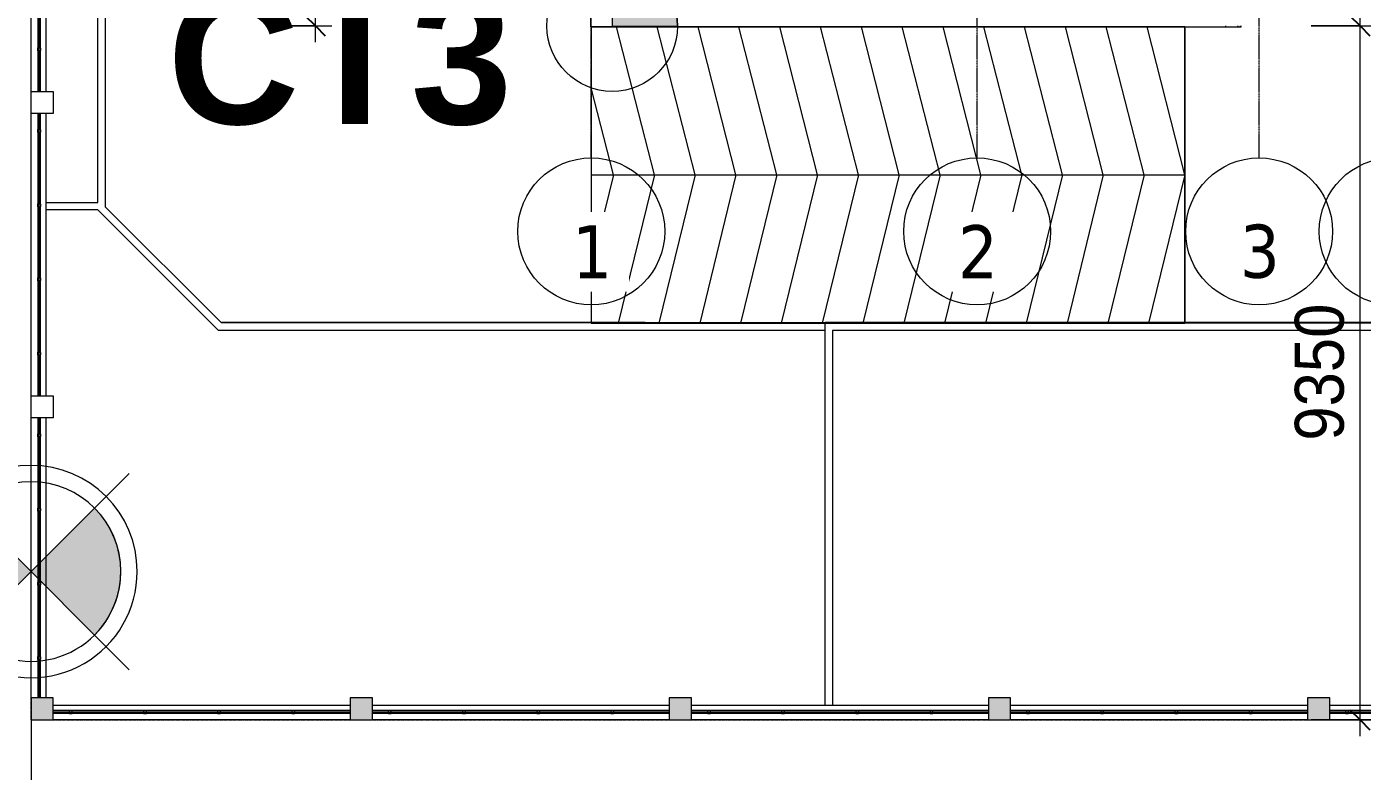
# Model space of a CAD drawing. Header units: millimetres. Extents: x 5356 to 209803, y -16346 to 109894.
# Drawn here: x 26045 to 44043, y 7197 to 17227 of the extents above; entities that cross this region are included whole.
import ezdxf

# ---------------------------------------------------------------- set-up
doc = ezdxf.new("R2010")
doc.units = ezdxf.units.MM
doc.linetypes.add('Double dash', pattern=[41.99999848517665, 12.00000007375544, -5.999999682284241, 5.999999682284241, -5.999999682284241, 5.999999682284241, -5.999999682284241])
doc.linetypes.add('Grid Line', pattern=[22.225, 12.7, -3.175, 3.175, -3.175])
for name, color, linetype, lineweight in [('A-ANNO-DIMS', 211, 'Continuous', 9), ('A-ANNO-DIMS-220', 211, 'Continuous', 9), ('A-ANNO-NOTE', 131, 'Continuous', 9), ('A-ANNO-NOTE-1', 131, 'Continuous', 18), ('A-DETL-THIN', 151, 'Continuous', 9), ('A-FLOR', 192, 'Continuous', 9), ('A-FLOR-HRAL', 11, 'Continuous', 9), ('A-WALL', 113, 'Continuous', 9), ('A-WALL-3', 113, 'Continuous', 18), ('A-WALL-PATT-3', 111, 'Continuous', 9), ('C-PROP-LINE', 91, 'Double dash', 18), ('S-COLS', 52, 'Continuous', 9), ('S-COLS-1', 254, 'Continuous', 5), ('S-COLS-4', 52, 'Continuous', 18), ('S-GRID-1', 1, 'Grid Line', 9), ('S-GRID-IDEN', 1, 'Continuous', 9)]:
    doc.layers.add(name, color=color, linetype=linetype, lineweight=lineweight)
doc.styles.add('Arial_2', font='arial_0.ttf', dxfattribs={"width": 0.9, "height": 659.9999999999999})
doc.styles.add('Arial_B', font='arialbd_0.ttf', dxfattribs={"height": 1760})
doc.styles.add('Tahoma_B', font='tahomabd_0.ttf', dxfattribs={"height": 714.9999999999993})
doc.dimstyles.new('1_Dim_chi_tiet_khu_đất_2', dxfattribs={"dimscale": 304.8, "dimtxt": 673.3712039716003, "dimasz": 0.8661417322834646, "dimexe": 0.7217847769028871, "dimexo": 0.0625, "dimgap": 0.07217847769028872, "dimtad": 1, "dimdec": 0, "dimrnd": 5, "dimzin": 0, "dimdsep": 46, "dimtxsty": 'Arial_2', "dimblk1": 'OBLIQUE', "dimblk2": 'OBLIQUE', "dimsah": 1, "dimcen": 0.09, "dimdle": 0.7217847769028871, "dimazin": 0, "dimtfac": 1, "dimtdec": 4, "dimtix": 1, "dimtmove": 0, "dimatfit": 3, "dimfxl": 2.165354330708662, "dimfxlon": 1, "dimtvp": 1, "dimtolj": 1, "dimtzin": 0, "dimarcsym": 2})
pattern_1 = [(180, (609.6, 0), (-1.592040838891559e-15, -13), []), (270, (609.6, 0), (76, 4.653657836759942e-15), [])]

# ---------------------------------------------------------------- blocks, each defined once
blk = doc.blocks.new('NBS_CLDPhysicalSecuritySystems_MtlMeshPnlFncngSym_CLDModsecSecurusS3_InfillPanel - NBS_CLDPhysicalSecuritySystems_MtlMeshPnlFncngSym_CLDModsecSecurusS2_InfillPanel-2369324-TKCS_MB ĐỊNH VỊ MỐC TỌA ĐỘ CÔNG TRÌNH')
at = {"layer": 'A-FLOR-HRAL'}
h = blk.add_hatch(dxfattribs=at)
h.set_pattern_fill('FP_6', color=256, style=0, pattern_type=2)
h.set_pattern_definition(pattern_1)
h.paths.add_polyline_path([(-5.197762220632285e-11, 5.999999999886017), (-5.197762220632285e-11, -6.000000000111254), (3799.99999999995, -6.000000000111254), (3799.99999999995, 5.999999999886017), (1716.167812395549, 5.999999999886017)])
for p, q in [((217.9999999999418, 26.9999999999159), (-5.197762220632285e-11, 26.9999999999159)), ((6.294165189046908e-12, 5.999999999963915), (3800.000000000009, 5.999999999963915)), ((214.0000000000067, 5.999999999992131), (214.0000000000071, 22.99999999998968)), ((254.0000000000057, 5.999999999992004), (214.0000000000067, 5.999999999992131)), ((218.0000000000071, 26.99999999998995), (250.0000000000058, 26.99999999998985)), ((1217.99999999994, 26.9999999999159), (249.9999999999432, 26.9999999999159)), ((254.0000000000058, 22.99999999998984), (254.0000000000057, 5.999999999992004)), ((1214.000000000007, 5.999999999989893), (1214.000000000007, 22.99999999998744)), ((1254.000000000006, 5.999999999989766), (1214.000000000007, 5.999999999989893)), ((1218.000000000007, 26.99999999998771), (1250.000000000006, 26.99999999998761)), ((2217.999999999946, 26.9999999999159), (1249.999999999941, 26.9999999999159)), ((1254.000000000006, 22.9999999999876), (1254.000000000006, 5.999999999989766)), ((2214.000000000006, 5.999999999992131), (2214.000000000007, 22.99999999998968)), ((2254.000000000005, 5.999999999992004), (2214.000000000006, 5.999999999992131)), ((2218.000000000007, 26.99999999998995), (2250.000000000005, 26.99999999998985)), ((3217.999999999944, 26.99999999992456), (2249.999999999948, 26.9999999999159)), ((2254.000000000005, 22.99999999998984), (2254.000000000005, 5.999999999992004)), ((3214.000000000006, 5.999999999992131), (3214.000000000007, 22.99999999998968)), ((3254.000000000005, 5.999999999992004), (3214.000000000006, 5.999999999992131)), ((3218.000000000007, 26.99999999998995), (3250.000000000005, 26.99999999998985)), ((3799.99999999995, 26.9999999999159), (3249.999999999945, 26.99999999992456)), ((3254.000000000005, 22.99999999998984), (3254.000000000005, 5.999999999992004)), ((3800.000000000009, -6.000000000036085), (6.497202775790357e-12, -6.000000000036085)), ((214.0000000000067, -11.00000000001003), (214.0000000000067, -6.00000000001004)), ((214.0000000000067, -6.00000000001004), (254.0000000000057, -6.000000000010167)), ((254.0000000000057, -11.00000000001016), (214.0000000000067, -11.00000000001003)), ((254.0000000000057, -6.000000000010167), (254.0000000000057, -11.00000000001016)), ((1214.000000000007, -11.00000000001227), (1214.000000000007, -6.000000000012277)), ((1214.000000000007, -6.000000000012277), (1254.000000000005, -6.000000000012404)), ((1254.000000000005, -11.0000000000124), (1214.000000000007, -11.00000000001227)), ((1254.000000000005, -6.000000000012404), (1254.000000000005, -11.0000000000124)), ((2214.000000000006, -11.00000000001003), (2214.000000000006, -6.00000000001004)), ((2214.000000000006, -6.00000000001004), (2254.000000000005, -6.000000000010167)), ((2254.000000000005, -11.00000000001016), (2214.000000000006, -11.00000000001003)), ((2254.000000000005, -6.000000000010167), (2254.000000000005, -11.00000000001016)), ((3214.000000000006, -11.00000000001003), (3214.000000000006, -6.00000000001004)), ((3214.000000000006, -6.00000000001004), (3254.000000000005, -6.000000000010167)), ((3254.000000000005, -11.00000000001016), (3214.000000000006, -11.00000000001003)), ((3254.000000000005, -6.000000000010167), (3254.000000000005, -11.00000000001016))]:
    blk.add_line(p, q, dxfattribs=at)
for centre, radius, start, end in [((218.0000000000071, 22.99999999998967), 3.999999999999995, 89.99999999999912, 179.9999999999999), ((250.0000000000058, 22.99999999998985), 4.000000000000007, 5.088887490341627e-14, 89.9999999999993), ((1218.000000000007, 22.99999999998743), 3.999999999999997, 89.99999999999994, 179.9999999999999), ((1250.000000000006, 22.99999999998761), 3.999999999999979, 4.007498898644031e-13, 89.9999999999997), ((2218.000000000007, 22.99999999998967), 3.999999999999995, 89.99999999999993, 179.9999999999999), ((2250.000000000005, 22.99999999998985), 3.999999999999979, 4.579998741307465e-13, 89.9999999999997), ((3218.000000000007, 22.99999999998967), 3.999999999999995, 89.99999999999993, 179.9999999999999), ((3250.000000000005, 22.99999999998985), 3.999999999999999, 4.579998741307465e-13, 89.9999999999997)]:
    blk.add_arc(centre, radius, start, end, dxfattribs=at)
blk = doc.blocks.new('NBS_CLDPhysicalSecuritySystems_MtlMeshPnlFncngSym_CLDModsecSecurusS3_InfillPanel - NBS_CLDPhysicalSecuritySystems_MtlMeshPnlFncngSym_CLDModsecSecurusS2_InfillPanel-2369388-TKCS_MB ĐỊNH VỊ MỐC TỌA ĐỘ CÔNG TRÌNH')
at = {"layer": 'A-FLOR-HRAL'}
h = blk.add_hatch(dxfattribs=at)
h.set_pattern_fill('FP_6', color=256, style=0, pattern_type=2)
h.set_pattern_definition(pattern_1)
h.paths.add_polyline_path([(3768.108593025436, 5.999999999989973), (0, 5.999999999989973), (0, -6.000000000011631), (3768.108593025436, -6.000000000011631)])
for p, q in [((218.0000000000024, 27.00000000001552), (0, 27.00000000001552)), ((6.294165189046908e-12, 5.999999999963915), (3768.108593025428, 5.999999999963915)), ((214.0000000000067, 5.999999999992131), (214.0000000000071, 22.99999999998968)), ((254.0000000000057, 5.999999999992004), (214.0000000000067, 5.999999999992131)), ((218.0000000000071, 26.99999999998995), (250.0000000000058, 26.99999999998985)), ((1218, 27.00000000001985), (249.9999999999951, 27.00000000001552)), ((254.0000000000058, 22.99999999998984), (254.0000000000057, 5.999999999992004)), ((1214.000000000007, 5.999999999989893), (1214.000000000007, 22.99999999998744)), ((1254.000000000006, 5.999999999989766), (1214.000000000007, 5.999999999989893)), ((1218.000000000007, 26.99999999998771), (1250.000000000006, 26.99999999998761)), ((2217.999999999998, 27.00000000001552), (1249.999999999993, 27.00000000001985)), ((1254.000000000006, 22.9999999999876), (1254.000000000006, 5.999999999989766)), ((2214.000000000006, 5.999999999992131), (2214.000000000007, 22.99999999998968)), ((2254.000000000005, 5.999999999992004), (2214.000000000006, 5.999999999992131)), ((2218.000000000007, 26.99999999998995), (2250.000000000005, 26.99999999998985)), ((3218.000000000014, 27.00000000001552), (2250.000000000008, 27.00000000001552)), ((2254.000000000005, 22.99999999998984), (2254.000000000005, 5.999999999992004)), ((3214.000000000006, 5.999999999992131), (3214.000000000007, 22.99999999998968)), ((3254.000000000005, 5.999999999992004), (3214.000000000006, 5.999999999992131)), ((3218.000000000007, 26.99999999998995), (3250.000000000005, 26.99999999998985)), ((3768.108593025418, 27.00000000001552), (3250.000000000006, 27.00000000001552)), ((3254.000000000005, 22.99999999998984), (3254.000000000005, 5.999999999992004)), ((3768.108593025428, -6.000000000036085), (6.497202775790357e-12, -6.000000000036085)), ((214.0000000000067, -11.00000000001003), (214.0000000000067, -6.00000000001004)), ((214.0000000000067, -6.00000000001004), (254.0000000000057, -6.000000000010167)), ((254.0000000000057, -11.00000000001016), (214.0000000000067, -11.00000000001003)), ((254.0000000000057, -6.000000000010167), (254.0000000000057, -11.00000000001016)), ((1214.000000000007, -11.00000000001227), (1214.000000000007, -6.000000000012277)), ((1214.000000000007, -6.000000000012277), (1254.000000000005, -6.000000000012404)), ((1254.000000000005, -11.0000000000124), (1214.000000000007, -11.00000000001227)), ((1254.000000000005, -6.000000000012404), (1254.000000000005, -11.0000000000124)), ((2214.000000000006, -11.00000000001003), (2214.000000000006, -6.00000000001004)), ((2214.000000000006, -6.00000000001004), (2254.000000000005, -6.000000000010167)), ((2254.000000000005, -11.00000000001016), (2214.000000000006, -11.00000000001003)), ((2254.000000000005, -6.000000000010167), (2254.000000000005, -11.00000000001016)), ((3214.000000000006, -11.00000000001003), (3214.000000000006, -6.00000000001004)), ((3214.000000000006, -6.00000000001004), (3254.000000000005, -6.000000000010167)), ((3254.000000000005, -11.00000000001016), (3214.000000000006, -11.00000000001003)), ((3254.000000000005, -6.000000000010167), (3254.000000000005, -11.00000000001016))]:
    blk.add_line(p, q, dxfattribs=at)
for centre, radius, start, end in [((218.0000000000071, 22.99999999998967), 3.999999999999995, 89.99999999999912, 179.9999999999999), ((250.0000000000058, 22.99999999998985), 4.000000000000007, 5.088887490341627e-14, 89.9999999999993), ((1218.000000000007, 22.99999999998743), 3.999999999999997, 89.99999999999994, 179.9999999999999), ((1250.000000000006, 22.99999999998761), 3.999999999999979, 4.007498898644031e-13, 89.9999999999997), ((2218.000000000007, 22.99999999998967), 3.999999999999995, 89.99999999999993, 179.9999999999999), ((2250.000000000005, 22.99999999998985), 3.999999999999979, 4.579998741307465e-13, 89.9999999999997), ((3218.000000000007, 22.99999999998967), 3.999999999999995, 89.99999999999993, 179.9999999999999), ((3250.000000000005, 22.99999999998985), 3.999999999999999, 4.579998741307465e-13, 89.9999999999997)]:
    blk.add_arc(centre, radius, start, end, dxfattribs=at)
blk = doc.blocks.new('NBS_CLDPhysicalSecuritySystems_MtlMeshPnlFncngSym_CLDModsecSecurusS3_InfillPanel - NBS_CLDPhysicalSecuritySystems_MtlMeshPnlFncngSym_CLDModsecSecurusS2_InfillPanel-2369396-TKCS_MB ĐỊNH VỊ MỐC TỌA ĐỘ CÔNG TRÌNH')
at = {"layer": 'A-FLOR-HRAL'}
for p, q in [((218.0000000000327, 27.00000000001119), (3.898321665474214e-11, 27.00000000001119)), ((3999.999999999998, 5.999999999974713), (6.497202775790357e-12, 5.999999999974713)), ((214.0000000000071, 22.99999999998967), (214.0000000000067, 5.999999999992128)), ((250.0000000000058, 26.99999999998984), (218.0000000000072, 26.99999999998967)), ((1218.000000000035, 27.00000000001119), (250.0000000000341, 27.00000000001119)), ((254.0000000000057, 5.999999999992001), (254.0000000000058, 22.99999999998981)), ((1214.000000000007, 22.99999999998744), (1214.000000000007, 5.999999999989893)), ((1250.000000000006, 26.99999999998761), (1218.000000000007, 26.99999999998743)), ((2218.000000000033, 26.99999999997653), (1250.000000000036, 27.00000000001119)), ((1254.000000000006, 5.999999999989765), (1254.000000000006, 22.99999999998758)), ((2214.000000000007, 22.99999999998967), (2214.000000000006, 5.999999999992128)), ((2250.000000000005, 26.99999999998984), (2218.000000000007, 26.99999999998967)), ((3218.00000000004, 26.99999999999386), (2250.000000000034, 26.99999999997653)), ((2254.000000000005, 5.999999999992001), (2254.000000000005, 22.99999999998981)), ((3214.000000000007, 22.99999999998967), (3214.000000000007, 5.999999999992128)), ((3250.000000000005, 26.99999999998984), (3218.000000000007, 26.99999999998967)), ((4000.00000000003, 26.99999999999386), (3250.000000000036, 26.99999999999386)), ((3254.000000000006, 5.999999999992001), (3254.000000000006, 22.99999999998981)), ((6.294165189046908e-12, -6.000000000025288), (3999.999999999998, -6.000000000025288)), ((214.0000000000067, -6.000000000010042), (214.0000000000067, -11.00000000001003)), ((214.0000000000067, -11.00000000001003), (254.0000000000057, -11.00000000001016)), ((254.0000000000057, -11.00000000001016), (254.0000000000057, -6.000000000010169)), ((1214.000000000007, -6.000000000012279), (1214.000000000007, -11.00000000001227)), ((1214.000000000007, -11.00000000001227), (1254.000000000006, -11.0000000000124)), ((1254.000000000006, -11.0000000000124), (1254.000000000006, -6.000000000012405)), ((2214.000000000006, -6.000000000010042), (2214.000000000006, -11.00000000001003)), ((2214.000000000006, -11.00000000001003), (2254.000000000005, -11.00000000001016)), ((2254.000000000005, -11.00000000001016), (2254.000000000005, -6.000000000010169)), ((3214.000000000007, -6.000000000010042), (3214.000000000007, -11.00000000001003)), ((3214.000000000007, -11.00000000001003), (3254.000000000005, -11.00000000001016)), ((3254.000000000005, -11.00000000001016), (3254.000000000005, -6.000000000010169))]:
    blk.add_line(p, q, dxfattribs=at)
for centre, radius, start, end in [((218.0000000000071, 22.99999999998967), 4.000000000000012, 89.99999999999895, 179.9999999999994), ((250.0000000000058, 22.99999999998985), 4, 359.9999999999992, 89.99999999999919), ((1218.000000000007, 22.99999999998743), 3.999999999999971, 89.99999999999959, 180), ((1250.000000000006, 22.99999999998761), 3.999999999999984, 359.9999999999994, 89.99999999999977), ((2218.000000000007, 22.99999999998967), 3.999999999999969, 89.99999999999957, 180), ((2250.000000000005, 22.99999999998985), 3.999999999999986, 359.9999999999994, 89.9999999999998), ((3218.000000000007, 22.99999999998967), 3.999999999999969, 89.99999999999957, 180), ((3250.000000000005, 22.99999999998985), 3.999999999999999, 359.9999999999994, 89.9999999999998)]:
    blk.add_arc(centre, radius, start, end, dxfattribs=at)
blk = doc.blocks.new('Family - ___-1476882-TKCS_MB ĐỊNH VỊ MỐC TỌA ĐỘ CÔNG TRÌNH')
at = {"layer": 'C-PROP-LINE'}
for q in [(26103.5008400878, 77418.22802920932), (134801.4850712342, 7888.228027698367)]:
    blk.add_line((26103.5008400878, 7888.228027698367), q, dxfattribs=at)
blk = doc.blocks.new('Grid - M_Grid Head - Circle-353313-TKCS_MB ĐỊNH VỊ MỐC TỌA ĐỘ CÔNG TRÌNH')
at = {"layer": 'S-GRID-IDEN'}
blk.add_circle((0, 0), 4.500000000000004, dxfattribs=at)
blk = doc.blocks.new('SSA-CLH-COORDINATE POINT - Site-1604544-TKCS_MB ĐỊNH VỊ MỐC TỌA ĐỘ CÔNG TRÌNH')
at = {"layer": 'A-ANNO-NOTE'}
h = blk.add_hatch(color=256, dxfattribs=at)
edge = h.paths.add_edge_path()
edge.add_line((6.667328468201193e-18, -1.057487430955462e-15), (6.474179488973105e-15, -4))
edge.add_arc((1.064154759423663e-15, 1.057487430955462e-15), 4.000000000000005, 180.0000000000005, 270.00000000000017, ccw=False)
edge.add_line((-4, -1.412323317538509e-14), (0, -1.050820102487237e-15))
for p, q in [((0, -1.050820102487237e-15), (-4, -1.412323317538509e-14)), ((6.474179488973105e-15, -4), (6.667328468201193e-18, -1.057487430955462e-15))]:
    blk.add_line(p, q, dxfattribs=at)
blk.add_arc((1.064154759423663e-15, 1.057487430955462e-15), 4.000000000000005, 180.0000000000001, 269.9999999999998, dxfattribs=at)
at = {"layer": 'A-ANNO-NOTE-1'}
blk.add_circle((0, 0), 3.999999999999997, dxfattribs=at)
blk = doc.blocks.new('HDNDCT_DIEM DINH VI NHO - HDNDCT_DIEM DINH VI NHO-1604829-TKCS_MB ĐỊNH VỊ MỐC TỌA ĐỘ CÔNG TRÌNH')
at = {"layer": 'A-ANNO-NOTE'}
h = blk.add_hatch(color=256, dxfattribs=at)
edge = h.paths.add_edge_path()
edge.add_line((-3.889087296526014, 3.889087296526007), (8.881784197001252e-16, -2.220446049250313e-15))
edge.add_line((1.057487430955462e-15, 0), (-3.889087296526007, -3.889087296526013))
edge.add_arc((1.586231146433193e-15, 0), 5.500000000000006, 135.0000000000007, 225.0000000000001, ccw=False)
h = blk.add_hatch(color=256, dxfattribs=at)
edge = h.paths.add_edge_path()
edge.add_arc((-5.287437154777308e-16, 5.287437154777308e-16), 5.500000000000004, -44.99999999999977, 45.000000000000284, ccw=False)
edge.add_line((3.889087296526008, -3.889087296526015), (0, 0))
edge.add_line((-1.057487430955462e-15, -2.114974861910923e-15), (3.889087296526014, 3.889087296526007))
for p, q in [((-6.010407640085661, 6.01040764008565), (6.010407640085664, -6.010407640085654)), ((-6.010407640085649, -6.01040764008566), (6.010407640085651, 6.010407640085662)), ((1.057487430955462e-15, -2.114974861910923e-15), (-3.889087296526014, 3.889087296526007)), ((3.889087296526014, 3.889087296526007), (-1.057487430955462e-15, -2.114974861910923e-15)), ((-3.889087296526007, -3.889087296526013), (1.057487430955462e-15, 0)), ((0, 0), (3.889087296526008, -3.889087296526015))]:
    blk.add_line(p, q, dxfattribs=at)
for centre, radius, start, end in [((0, 2.356094354837881e-16), 6.500000000000006, 359.9999999999985, 179.999999999999), ((0, 2.356094354837881e-16), 5.500000000000005, 359.9999999999989, 179.9999999999993), ((1.586231146433193e-15, 0), 5.500000000000006, 135.0000000000004, 224.9999999999997), ((-5.287437154777308e-16, 5.287437154777308e-16), 5.500000000000004, 314.9999999999999, 44.99999999999999), ((0, -2.931342799939427e-16), 6.500000000000005, 179.9999999999994, 359.9999999999985), ((0, -2.931342799939427e-16), 5.500000000000005, 179.9999999999997, 359.9999999999989)]:
    blk.add_arc(centre, radius, start, end, dxfattribs=at)
blk = doc.blocks.new('DIMBLOCK8-TKCS_MB ĐỊNH VỊ MỐC TỌA ĐỘ CÔNG TRÌNH')
at = {"layer": 'A-ANNO-DIMS-220', "lineweight": 25}
for p, q in [((29934.83285710286, 78236.93603804545), (29802.83285710286, 78368.93603804545)), ((29934.83285710286, 78236.93603804545), (30066.83285710286, 78104.93603804545)), ((29934.83285710266, 17236.93603804542), (29802.83285710266, 17368.93603804542)), ((29934.83285710266, 17236.93603804542), (30066.83285710267, 17104.93603804542))]:
    blk.add_line(p, q, dxfattribs=at)
at = {"layer": 'A-ANNO-DIMS-220'}
for p, q in [((29934.83285710266, 17016.93603804542), (29934.83285710286, 78456.93603804545)), ((29274.83285710286, 78236.93603804545), (30154.83285710286, 78236.93603804545)), ((29934.83285710286, 78236.93603804545), (29274.83285710286, 78236.93603804545)), ((29274.83285710267, 17236.93603804542), (30154.83285710266, 17236.93603804542)), ((29934.83285710267, 17236.93603804542), (29274.83285710267, 17236.93603804542))]:
    blk.add_line(p, q, dxfattribs=at)
at = {"layer": 'A-ANNO-DIMS-220', "color": 0, "insert": (29056.00127440338, 46597.3847697858), "char_height": 659.9999999999999, "width": 2734.923043823115, "attachment_point": 1, "rotation": 90, "line_spacing_factor": 0.9417779076525878, "style": 'Arial_2'}
blk.add_mtext('61000', dxfattribs=at)
blk = doc.blocks.new('_Oblique')
at = {"color": 0, "linetype": 'ByBlock', "lineweight": -2}
blk.add_line((-0.5, -0.5), (0.5, 0.5), dxfattribs=at)
blk = doc.blocks.new('DIMBLOCK32-TKCS_MB ĐỊNH VỊ MỐC TỌA ĐỘ CÔNG TRÌNH')
at = {"layer": 'A-ANNO-DIMS-220', "lineweight": 25}
for p, q in [((44012.12412511055, 17236.93603804537), (43880.12412511055, 17368.93603804537)), ((44012.12412511055, 17236.93603804537), (44144.12412511054, 17104.93603804537)), ((44012.12412511052, 7888.228027698368), (43880.12412511052, 8020.228027698368)), ((44012.12412511052, 7888.228027698368), (44144.12412511051, 7756.228027698367))]:
    blk.add_line(p, q, dxfattribs=at)
at = {"layer": 'A-ANNO-DIMS-220'}
for p, q in [((44012.12412511052, 7668.228027698367), (44012.12412511055, 17456.93603804537)), ((43352.12412511055, 17236.93603804537), (44232.12412511055, 17236.93603804537)), ((44012.12412511055, 17236.93603804537), (43352.12412511055, 17236.93603804538)), ((43352.12412511052, 7888.228027698368), (44232.12412511052, 7888.228027698368)), ((44012.12412511052, 7888.228027698367), (43352.12412511052, 7888.228027698371))]:
    blk.add_line(p, q, dxfattribs=at)
at = {"layer": 'A-ANNO-DIMS-220', "color": 0, "insert": (43133.29254241115, 11650.94101826416), "char_height": 659.9999999999999, "width": 2187.938435058492, "attachment_point": 1, "rotation": 90, "line_spacing_factor": 0.9417779076525878, "style": 'Arial_2'}
blk.add_mtext('9350', dxfattribs=at)

msp = doc.modelspace()

# ---------------------------------------------------------------- hatches: boundary and pattern name
at = {"layer": 'A-WALL-PATT-3'}
h = msp.add_hatch(dxfattribs=at)
h.set_pattern_fill('FP_1', color=256, style=0, pattern_type=2)
h.set_pattern_definition([(45, (0, 0), (-124.4507934888324, 124.4507934888324), [])])
h.paths.add_polyline_path([(42402.56428701607, 17226.93603804469), (42402.56428701607, 17236.93603804471), (42202.56428701604, 17236.93603804471), (42202.56428701612, 17226.93603804469)])
h.paths.add_polyline_path([(42402.56428701607, 17436.93603804544), (42402.56428701607, 20336.93603804672), (42202.56428701612, 20336.93603804672), (42202.56428701604, 17436.93603804544)])
at = {"layer": 'S-COLS-1'}
for points in [[(26103.50084008781, 7888.228029598339), (26403.50084008781, 7888.228029598339), (26403.50084008781, 8188.228029598341), (26103.50084008781, 8188.228029598341)], [(30403.50084008781, 7888.228029522227), (30703.50084008781, 7888.228029522227), (30703.50084008781, 8188.228029522245), (30403.50084008781, 8188.228029522245)], [(34703.5008400878, 7888.228029446201), (35003.50084008781, 7888.228029446201), (35003.50084008781, 8188.228029446203), (34703.5008400878, 8188.228029446203)], [(39248.61005843413, 7888.228029370123), (39303.50084008781, 7888.228029370123), (39303.50084008781, 8188.228029370124), (39003.5008400878, 8188.228029370124), (39003.5008400878, 7888.228029370123)], [(43303.50084008781, 7888.228029370123), (43603.5008400878, 7888.228029370123), (43603.5008400878, 8188.228029370124), (43303.50084008781, 8188.228029370124)]]:
    msp.add_hatch(color=256, dxfattribs=at).paths.add_polyline_path(points)

# ---------------------------------------------------------------- linework, layer by layer
at = {"layer": 'A-DETL-THIN'}
for p, q in [((33652.5642870163, 17226.93603804469), (33652.56428701631, 13231.6041574676)), ((41652.56428701626, 17226.93603804473), (33652.5642870163, 17226.93603804469)), ((34502.56428701633, 15231.60415746735), (33992.53910892986, 17226.93603804469)), ((35052.56428701632, 15231.60415746735), (34542.53910892986, 17226.9360380447)), ((35602.56428701632, 15231.60415746735), (35092.53910892986, 17226.9360380447)), ((36152.56428701631, 15231.60415746735), (35642.53910892985, 17226.9360380447)), ((36702.56428701631, 15231.60415746735), (36192.53910892984, 17226.9360380447)), ((37252.5642870163, 15231.60415746735), (36742.53910892984, 17226.9360380447)), ((37802.5642870163, 15231.60415746735), (37292.53910892984, 17226.93603804471)), ((38352.56428701629, 15231.60415746735), (37842.53910892983, 17226.93603804471)), ((38902.56428701629, 15231.60415746735), (38392.53910892983, 17226.93603804471)), ((39452.56428701629, 15231.60415746735), (38942.53910892983, 17226.93603804471)), ((40002.56428701628, 15231.60415746735), (39492.53910892982, 17226.93603804472)), ((40552.56428701628, 15231.60415746735), (40042.53910892982, 17226.93603804472)), ((41102.56428701628, 15231.60415746735), (40592.53910892981, 17226.93603804472)), ((41652.56428701628, 15231.60415746735), (41142.53910892981, 17226.93603804473)), ((41652.56428701628, 13231.60415746764), (41652.56428701626, 17226.93603804473)), ((33952.56428701634, 15231.60415746735), (33652.5642870163, 16405.27085058851)), ((33652.56428701631, 15231.60415746734), (41652.56428701627, 15231.60415746735)), ((33952.56428701634, 15231.60415746735), (33652.56428701631, 14004.06205973485)), ((34502.56428701633, 15231.60415746735), (34013.78267935637, 13231.6041574676)), ((35052.56428701632, 15231.60415746735), (34563.78267935636, 13231.6041574676)), ((35602.56428701632, 15231.60415746735), (35113.78267935636, 13231.60415746761)), ((36152.56428701631, 15231.60415746735), (35663.78267935635, 13231.60415746761)), ((36702.56428701631, 15231.60415746735), (36213.78267935634, 13231.60415746761)), ((37252.5642870163, 15231.60415746735), (36763.78267935634, 13231.60415746761)), ((37802.5642870163, 15231.60415746735), (37313.78267935634, 13231.60415746762)), ((38352.56428701629, 15231.60415746735), (37863.78267935634, 13231.60415746762)), ((38902.56428701629, 15231.60415746735), (38413.78267935634, 13231.60415746762)), ((39452.56428701629, 15231.60415746735), (38963.78267935634, 13231.60415746762)), ((40002.56428701628, 15231.60415746735), (39513.78267935634, 13231.60415746763)), ((40552.56428701628, 15231.60415746735), (40063.78267935633, 13231.60415746763)), ((41102.56428701628, 15231.60415746735), (40613.78267935633, 13231.60415746763)), ((41652.56428701628, 15231.60415746735), (41163.78267935632, 13231.60415746763)), ((33652.56428701631, 13231.6041574676), (41652.56428701628, 13231.60415746764))]:
    msp.add_line(p, q, dxfattribs=at)
at = {"layer": 'A-FLOR'}
for p, q in [((33652.56428701627, 17226.93603804472), (33652.56428701627, 13246.93603804514)), ((41652.56428701628, 17226.93603804466), (41652.56428701627, 13246.93603804515)), ((36802.56428701609, 13236.93603804515), (34379.83701428899, 13236.93603804515)), ((26103.5008400878, 7888.228029575348), (26103.5008400878, -7352.034203276299))]:
    msp.add_line(p, q, dxfattribs=at)
at = {"layer": 'A-WALL'}
for p, q in [((27003.50084008779, 14861.16289842129), (27003.50084008779, 40386.33662262374)), ((27103.50084008779, 40386.33662262374), (27103.50084008779, 14802.5842546586)), ((26103.5008400878, 16356.33662262375), (26103.5008400878, 20156.33662262375)), ((26303.5008400878, 20156.33662262375), (26303.5008400878, 16356.33662262375)), ((42202.56428701607, 17226.93603804466), (42202.56428701601, 17236.93603804469)), ((42402.56428701603, 17226.93603804466), (42402.56428701603, 17236.93603804469)), ((26103.5008400878, 12256.33662262375), (26103.5008400878, 16056.33662262374)), ((26303.5008400878, 16056.33662262375), (26303.5008400878, 12256.33662262375)), ((26303.5008400878, 14861.16289842129), (27003.50084008779, 14861.16289842129)), ((27003.50084008779, 14761.16289842129), (26303.5008400878, 14761.16289842129)), ((28627.72770046393, 13136.93603804514), (27003.50084008779, 14761.16289842129)), ((27103.50084008779, 14802.5842546586), (28669.14905670123, 13236.93603804514)), ((34379.837014289, 13236.93603804514), (28669.14905670123, 13236.93603804514)), ((28673.29119232497, 13246.93603804514), (34379.83701428899, 13246.93603804514)), ((36802.56428701609, 8088.228029409029), (36802.56428701609, 13246.93603804517)), ((36802.56428701609, 13246.93603804517), (44912.56428701609, 13246.93603804514)), ((36802.56428701609, 13236.93603804517), (44902.5642870161, 13236.93603804514)), ((36802.56428701609, 13136.93603804514), (28627.72770046393, 13136.93603804514)), ((44802.56428701609, 13136.93603804514), (36902.5642870161, 13136.93603804517)), ((36902.56428701609, 13136.93603804517), (36902.56428701609, 8088.228029407259)), ((26103.5008400878, 8188.228029598319), (26103.5008400878, 11956.33662262375)), ((26303.5008400878, 11956.33662262375), (26303.5008400878, 8188.228029598319)), ((26403.50084008777, 8088.22802959301), (30403.50084008777, 8088.228029522241)), ((30703.50084008777, 8088.228029516933), (34703.50084008778, 8088.228029446165)), ((35003.50084008777, 8088.228029440857), (39003.50084008778, 8088.22802937009)), ((39303.50084008778, 8088.228029364781), (43303.50084008777, 8088.228029294013)), ((43603.50084008776, 8088.228029288705), (47603.50084008778, 8088.228029217937)), ((30403.50084008778, 7888.228029522241), (26403.50084008777, 7888.22802959301)), ((34703.50084008778, 7888.228029446165), (30703.50084008777, 7888.228029516933)), ((39003.50084008779, 7888.22802937009), (35003.50084008778, 7888.228029440857)), ((43303.50084008777, 7888.228029294013), (39303.50084008778, 7888.228029364781)), ((47603.50084008778, 7888.228029217937), (43603.50084008777, 7888.228029288705))]:
    msp.add_line(p, q, dxfattribs=at)
at = {"layer": 'A-WALL-3'}
for p, q in [((33642.56428701636, 17596.93603804468), (33642.56428701636, 17226.93603804473)), ((33642.56428701636, 17226.93603804473), (42412.63561799367, 17226.93603804466)), ((42412.63561799367, 17226.93603804466), (42412.63561799367, 17236.93603804469))]:
    msp.add_line(p, q, dxfattribs=at)
at = {"layer": 'S-COLS'}
for p, q in [((26103.50084008779, 16056.33662262375), (26103.50084008779, 16356.33662262375)), ((26103.50084008779, 16356.33662262375), (26403.50084008779, 16356.33662262375)), ((26403.50084008779, 16356.33662262375), (26403.50084008779, 16056.33662262375)), ((26403.50084008779, 16056.33662262375), (26103.50084008779, 16056.33662262375)), ((26103.50084008778, 11956.33662262375), (26103.50084008778, 12256.33662262375)), ((26103.50084008778, 12256.33662262375), (26403.50084008778, 12256.33662262375)), ((26403.50084008778, 12256.33662262375), (26403.50084008778, 11956.33662262375)), ((26403.50084008778, 11956.33662262375), (26103.50084008778, 11956.33662262375))]:
    msp.add_line(p, q, dxfattribs=at)
at = {"layer": 'S-COLS-4'}
for p, q in [((26403.50084008778, 8188.228029598324), (26103.50084008778, 8188.228029598324)), ((26103.50084008778, 8188.228029598324), (26103.50084008778, 7888.228029598322)), ((26403.50084008778, 7888.228029598322), (26403.50084008778, 8188.228029598324)), ((30703.50084008777, 8188.228029522228), (30403.50084008777, 8188.228029522228)), ((30403.50084008777, 8188.228029522228), (30403.50084008777, 7888.228029522227)), ((30703.50084008777, 7888.228029522227), (30703.50084008777, 8188.228029522228)), ((35003.50084008777, 8188.228029446203), (34703.50084008777, 8188.228029446203)), ((34703.50084008777, 8188.228029446203), (34703.50084008777, 7888.228029446201)), ((35003.50084008777, 7888.228029446201), (35003.50084008777, 8188.228029446203)), ((39303.50084008776, 8188.228029370107), (39003.50084008776, 8188.228029370107)), ((39003.50084008776, 8188.228029370107), (39003.50084008776, 7888.228029370106)), ((39303.50084008776, 7888.228029370106), (39303.50084008776, 8188.228029370107)), ((43603.50084008776, 8188.228029370107), (43303.50084008776, 8188.228029370107)), ((43303.50084008776, 8188.228029370107), (43303.50084008776, 7888.228029370106)), ((43603.50084008776, 7888.228029370106), (43603.50084008776, 8188.228029370107)), ((26103.50084008778, 7888.228029598322), (26403.50084008778, 7888.228029598322)), ((30403.50084008777, 7888.228029522227), (30703.50084008777, 7888.228029522227)), ((34703.50084008777, 7888.228029446201), (35003.50084008777, 7888.228029446201)), ((39003.50084008776, 7888.228029370106), (39303.50084008776, 7888.228029370106)), ((43303.50084008776, 7888.228029370106), (43603.50084008776, 7888.228029370106))]:
    msp.add_line(p, q, dxfattribs=at)
at = {"layer": 'S-GRID-1'}
for p, q in [((33652.56428701627, 15460.60739034458), (33652.56428701628, 20960.60739034458)), ((38852.56428701626, 15460.60739034457), (38852.56428701627, 20960.60739034457)), ((42652.56428701628, 15460.60739034456), (42652.56428701628, 20960.60739034456))]:
    msp.add_line(p, q, dxfattribs=at)

# ---------------------------------------------------------------- block references
at = {"layer": 'A-ANNO-NOTE', "xscale": 220, "yscale": 220, "zscale": 220, "rotation": 180}
for name, p in [('SSA-CLH-COORDINATE POINT - Site-1604544-TKCS_MB ĐỊNH VỊ MỐC TỌA ĐỘ CÔNG TRÌNH', (33935.31101697796, 17235.31038482558)), ('HDNDCT_DIEM DINH VI NHO - HDNDCT_DIEM DINH VI NHO-1604829-TKCS_MB ĐỊNH VỊ MỐC TỌA ĐỘ CÔNG TRÌNH', (26103.5008400878, 9888.228029598316))]:
    msp.add_blockref(name, p, dxfattribs=at)
at = {"layer": 'A-FLOR-HRAL'}
for name, p, rotation in [('NBS_CLDPhysicalSecuritySystems_MtlMeshPnlFncngSym_CLDModsecSecurusS3_InfillPanel - NBS_CLDPhysicalSecuritySystems_MtlMeshPnlFncngSym_CLDModsecSecurusS2_InfillPanel-2369324-TKCS_MB ĐỊNH VỊ MỐC TỌA ĐỘ CÔNG TRÌNH', (26203.50084008781, 20156.33662262375), 269.9999999999999), ('NBS_CLDPhysicalSecuritySystems_MtlMeshPnlFncngSym_CLDModsecSecurusS3_InfillPanel - NBS_CLDPhysicalSecuritySystems_MtlMeshPnlFncngSym_CLDModsecSecurusS2_InfillPanel-2369324-TKCS_MB ĐỊNH VỊ MỐC TỌA ĐỘ CÔNG TRÌNH', (26203.50084008781, 16056.33662262376), 269.9999999999999), ('NBS_CLDPhysicalSecuritySystems_MtlMeshPnlFncngSym_CLDModsecSecurusS3_InfillPanel - NBS_CLDPhysicalSecuritySystems_MtlMeshPnlFncngSym_CLDModsecSecurusS2_InfillPanel-2369388-TKCS_MB ĐỊNH VỊ MỐC TỌA ĐỘ CÔNG TRÌNH', (26203.50084008781, 11956.33662262376), 269.9999999999998)]:
    msp.add_blockref(name, p, dxfattribs=dict(at, rotation=rotation))
for p in [(26403.50084008778, 7988.22802959302), (30703.50084008777, 7988.228029516946), (35003.50084008777, 7988.228029440868), (39303.50084008777, 7988.228029364795), (43603.50084008778, 7988.228029288716)]:
    msp.add_blockref('NBS_CLDPhysicalSecuritySystems_MtlMeshPnlFncngSym_CLDModsecSecurusS3_InfillPanel - NBS_CLDPhysicalSecuritySystems_MtlMeshPnlFncngSym_CLDModsecSecurusS2_InfillPanel-2369396-TKCS_MB ĐỊNH VỊ MỐC TỌA ĐỘ CÔNG TRÌNH', p, dxfattribs=at)
at = {"layer": 'C-PROP-LINE'}
msp.add_blockref('Family - ___-1476882-TKCS_MB ĐỊNH VỊ MỐC TỌA ĐỘ CÔNG TRÌNH', (0, 0), dxfattribs=at)
at = {"layer": 'S-GRID-IDEN', "xscale": 219.9999999999998, "yscale": 219.9999999999998, "zscale": 219.9999999999998}
for p in [(33652.56428701624, 14470.60739034457), (38852.56428701623, 14470.60739034456), (42652.56428701624, 14470.60739034455), (44452.56428701623, 14470.60739034455)]:
    msp.add_blockref('Grid - M_Grid Head - Circle-353313-TKCS_MB ĐỊNH VỊ MỐC TỌA ĐỘ CÔNG TRÌNH', p, dxfattribs=at)

# ---------------------------------------------------------------- next in the draw order: texts
at = {"layer": 'A-ANNO-NOTE', "insert": (32586.90084008779, 16781.64626444791), "char_height": 1760, "width": 4613.399999999999, "attachment_point": 6, "line_spacing_factor": 0.9364389825664475, "style": 'Arial_B', "bg_fill": 3, "box_fill_scale": 1.25, "bg_fill_color": 256, "bg_fill_true_color": 13158600, "bg_fill_transparency": 0}
msp.add_mtext('\\pt2794,5588,8382,11176,13970,16764,19558,22352,25146,27940,30734,33528,36322,39116,41910,44704,47498,50292,53086,55880,58674,61468,64262,67056,69850,72644,75438,78232,81026,83820,86614,89408;CT3', dxfattribs=at)
at = {"layer": 'S-GRID-IDEN', "char_height": 714.9999999999993, "width": 640.1999999999995, "attachment_point": 5, "line_spacing_factor": 0.9961289014997974, "style": 'Tahoma_B', "bg_fill": 3, "box_fill_scale": 1.25, "bg_fill_color": 256, "bg_fill_true_color": 13158600, "bg_fill_transparency": 0}
for s, insert in [('\\pt2793.99835,5587.9967,8382.0022,11176.00055,13969.9989,16763.99725,19558.00275,22352.0011,25145.99945,27939.9978,30734.0033,33528.00165,36322,39115.99835,41909.9967,44704.0022,47498.00055,50291.9989,53085.99725,55880.00275,58674.0011,61467.99945,64261.9978,67056.0033,69850.00165,72644,75437.99835,78231.9967,81026.0022,83820.00055,86613.9989,89407.99725;1', (33662.88323407894, 14195.97420206261)), ('\\pt2793.99835,5587.9967,8382.0022,11176.00055,13969.9989,16763.99725,19558.00275,22352.0011,25145.99945,27939.9978,30734.0033,33528.00165,36322,39115.99835,41909.9967,44704.0022,47498.00055,50291.9989,53085.99725,55880.00275,58674.0011,61467.99945,64261.9978,67056.0033,69850.00165,72644,75437.99835,78231.9967,81026.0022,83820.00055,86613.9989,89407.99725;2', (38862.88323407893, 14195.9742020626)), ('\\pt2793.99835,5587.9967,8382.0022,11176.00055,13969.9989,16763.99725,19558.00275,22352.0011,25145.99945,27939.9978,30734.0033,33528.00165,36322,39115.99835,41909.9967,44704.0022,47498.00055,50291.9989,53085.99725,55880.00275,58674.0011,61467.99945,64261.9978,67056.0033,69850.00165,72644,75437.99835,78231.9967,81026.0022,83820.00055,86613.9989,89407.99725;3', (42662.88323407894, 14195.97420206259)), ('\\pt2793.99835,5587.9967,8382.0022,11176.00055,13969.9989,16763.99725,19558.00275,22352.0011,25145.99945,27939.9978,30734.0033,33528.00165,36322,39115.99835,41909.9967,44704.0022,47498.00055,50291.9989,53085.99725,55880.00275,58674.0011,61467.99945,64261.9978,67056.0033,69850.00165,72644,75437.99835,78231.9967,81026.0022,83820.00055,86613.9989,89407.99725;4', (44462.88323407894, 14195.97420206259))]:
    msp.add_mtext(s, dxfattribs=dict(at, insert=insert))

# ---------------------------------------------------------------- next in the draw order: dimensions: what is measured, and where the dimension line sits
at = {"layer": 'A-ANNO-DIMS'}
for base, p1, p2, override, picture, middle in [((29934.83285710288, 78236.93603804547), (29274.83285710267, 17236.93603804542), (29274.83285710286, 78236.93603804545), {"dimpost": '<>', "dimfxl": 61000.00000000003}, 'DIMBLOCK8-TKCS_MB ĐỊNH VỊ MỐC TỌA ĐỘ CÔNG TRÌNH', (29575.8546832451, 47736.93603804544)), ((44012.12412511057, 17236.93603804539), (43352.12412511052, 7888.228027698371), (43352.12412511055, 17236.93603804538), {"dimpost": '<>', "dimfxl": 9348.708010347009}, 'DIMBLOCK32-TKCS_MB ĐỊNH VỊ MỐC TỌA ĐỘ CÔNG TRÌNH', (43652.92084893223, 12562.58203287187))]:
    dim = msp.add_linear_dim(base=base, p1=p1, p2=p2, angle=89.99999999999991, dimstyle='1_Dim_chi_tiet_khu_đất_2', override=override, dxfattribs=at)
    dim.commit()
    dim.dimension.update_dxf_attribs({"geometry": picture, "text_midpoint": middle})

doc.saveas('drawing.dxf')
